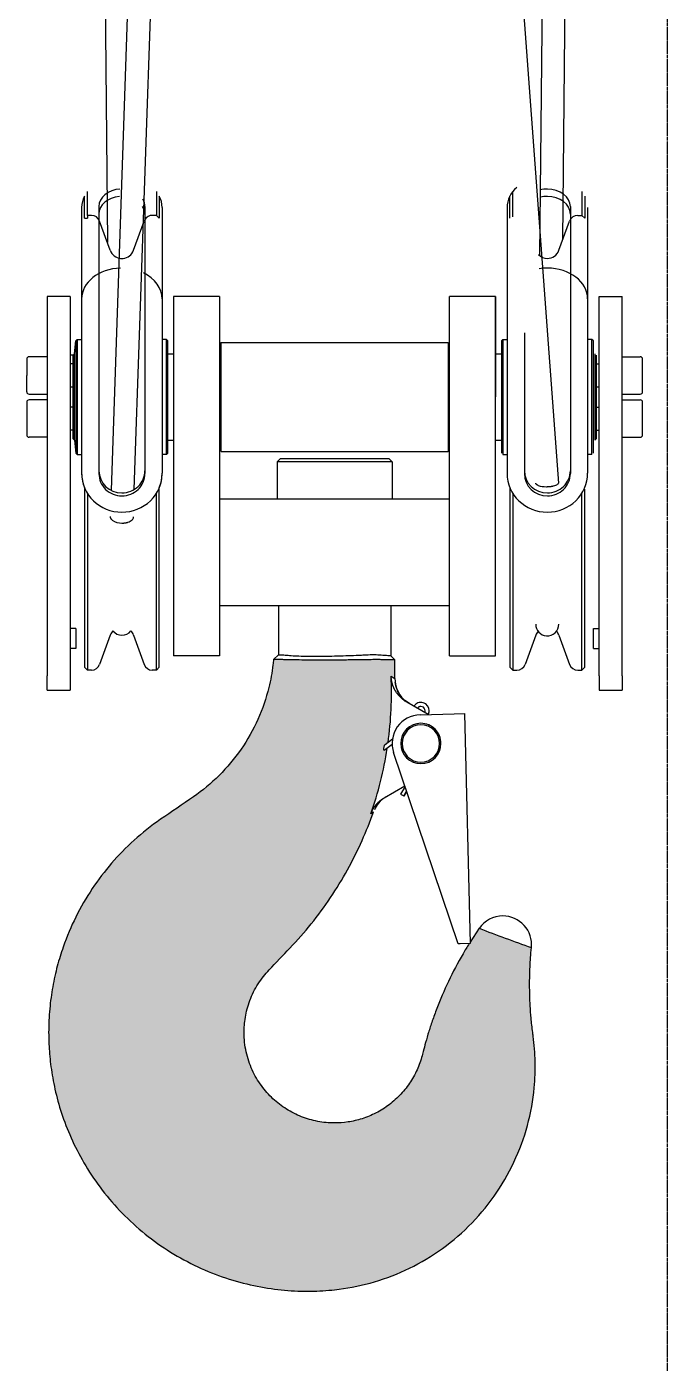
# Model space of a CAD drawing. Extents: x -599358 to 2865263, y -1062760 to 486533.
# Drawn here: x 346110 to 346461, y -696414 to -695684 of the extents above; entities that cross this region are included whole.
import ezdxf

# ---------------------------------------------------------------- set-up
doc = ezdxf.new("R2010")
doc.units = 0
doc.linetypes.add('DOTE', pattern=[2.42, 2, -0.2, 0.02, -0.2])
for name, color, linetype in [('A-AXIS-DOTE', 14, 'DOTE'), ('EWHS5T6M-2', 7, 'Continuous'), ('零件1^葫芦小车', 7, 'Continuous')]:
    doc.layers.add(name, color=color, linetype=linetype)

msp = doc.modelspace()

# ---------------------------------------------------------------- hatches: boundary and pattern name
h = msp.add_hatch(color=7)
h.dxf.hatch_style = 1
edge = h.paths.add_edge_path()
edge.add_ellipse((346698.03, -695294.26), major_axis=(-945.59, 0), ratio=1, start_angle=428.90986, end_angle=430.75307, ccw=False)
edge.add_line((346357.77, -696176.51), (346352.82, -696184))
edge.add_line((346352.82, -696184), (346352.27, -696184.83))
edge.add_line((346352.27, -696184.83), (346352.3, -696184.83))
edge.add_spline(control_points=[(346352.3, -696184.83), (346351.15, -696186.67), (346350.02, -696188.54), (346346.07, -696195.35), (346343.38, -696200.44), (346338.57, -696210.55), (346336.44, -696215.56), (346333.71, -696222.67), (346332.87, -696224.96), (346331.36, -696229.35), (346330.68, -696231.44), (346329.97, -696233.73), (346329.87, -696234.06), (346329.1, -696236.6), (346328.59, -696238.42), (346327.66, -696241.83), (346327.24, -696243.42), (346326.17, -696247.77), (346325.32, -696250.36), (346323.14, -696255.44), (346321.82, -696257.94), (346318.72, -696262.72), (346316.94, -696265), (346313.01, -696269.22), (346310.86, -696271.16), (346306.28, -696274.62), (346303.86, -696276.14), (346298.87, -696278.7), (346296.31, -696279.75), (346291.18, -696281.38), (346288.61, -696281.97), (346283.58, -696282.72), (346281.11, -696282.9), (346277.17, -696282.9), (346275.62, -696282.82), (346272.53, -696282.53), (346270.99, -696282.31), (346267.96, -696281.73), (346266.46, -696281.38), (346263.51, -696280.52), (346262.05, -696280.03), (346259.2, -696278.9), (346257.8, -696278.28), (346255.06, -696276.89), (346253.72, -696276.14), (346251.11, -696274.5), (346249.83, -696273.61), (346247.37, -696271.72), (346246.17, -696270.71), (346243.87, -696268.57), (346242.76, -696267.44), (346240.64, -696265.05), (346239.63, -696263.79), (346237.72, -696261.16), (346236.82, -696259.78), (346235.15, -696256.92), (346234.38, -696255.43), (346232.97, -696252.34), (346232.34, -696250.75), (346231.25, -696247.47), (346230.78, -696245.78), (346230.02, -696242.34), (346229.73, -696240.58), (346229.33, -696237.02), (346229.23, -696235.21), (346229.23, -696230.93), (346229.42, -696228.13), (346230.18, -696223.66), (346230.51, -696222.13), (346231.34, -696219.03), (346231.84, -696217.47), (346233.02, -696214.35), (346233.69, -696212.8), (346235.2, -696209.77), (346236.04, -696208.3), (346237.84, -696205.46), (346238.8, -696204.1), (346240.82, -696201.53), (346241.87, -696200.32), (346246.68, -696195.29), (346250.55, -696191.24), (346258.33, -696183.1), (346262.22, -696178.67), (346269.63, -696169.46), (346273.15, -696164.68), (346279.78, -696154.82), (346282.89, -696149.73), (346288.66, -696139.3), (346291.33, -696133.95), (346296.03, -696123.4), (346298.1, -696118.21), (346299.95, -696112.95)], knot_values=[0, 0, 0, 0, 0.012094, 0.012094, 0.043169, 0.043169, 0.074245, 0.074245, 0.089782, 0.089782, 0.10532, 0.10532, 0.108005, 0.108005, 0.126597, 0.126597, 0.14519, 0.14519, 0.171955, 0.171955, 0.198721, 0.198721, 0.225486, 0.225486, 0.252251, 0.252251, 0.279017, 0.279017, 0.305782, 0.305782, 0.332547, 0.332547, 0.359313, 0.359313, 0.3769, 0.3769, 0.394487, 0.394487, 0.412074, 0.412074, 0.429662, 0.429662, 0.447249, 0.447249, 0.464836, 0.464836, 0.482423, 0.482423, 0.500011, 0.500011, 0.517598, 0.517598, 0.535185, 0.535185, 0.552772, 0.552772, 0.570359, 0.570359, 0.587947, 0.587947, 0.605534, 0.605534, 0.623121, 0.623121, 0.640708, 0.640708, 0.664579, 0.664579, 0.676514, 0.676514, 0.688449, 0.688449, 0.700384, 0.700384, 0.712319, 0.712319, 0.724254, 0.724254, 0.736189, 0.736189, 0.777684, 0.777684, 0.822741, 0.822741, 0.867798, 0.867798, 0.912855, 0.912855, 0.957912, 0.957912, 1, 1, 1, 1], degree=3, periodic=0)
edge.add_line((346299.95, -696112.95), (346298.56, -696113.94))
edge.add_ellipse((346109.5, -696047.66), major_axis=(200.34, 0), ratio=1, start_angle=340.68132, end_angle=351.32491)
edge.add_line((346307.55, -696077.88), (346305.89, -696079.17))
edge.add_spline(control_points=[(346305.89, -696079.17), (346305.86, -696079.19), (346305.83, -696079.2), (346305.8, -696079.2), (346305.77, -696079.2), (346305.74, -696079.18), (346305.72, -696079.14), (346305.69, -696079.11), (346305.67, -696079.07), (346305.66, -696079.01), (346305.65, -696078.95), (346305.64, -696078.89), (346305.63, -696078.82), (346305.62, -696078.7), (346305.62, -696078.58), (346305.62, -696078.45), (346305.63, -696078.26), (346305.65, -696078.07), (346305.68, -696077.88), (346305.72, -696077.61), (346305.77, -696077.35), (346305.84, -696077.1), (346305.91, -696076.86), (346305.99, -696076.62), (346306.07, -696076.43), (346306.12, -696076.32), (346306.18, -696076.22), (346306.23, -696076.14), (346306.26, -696076.1), (346306.29, -696076.07), (346306.32, -696076.05)], knot_values=[0, 0, 0, 0, 0.06223, 0.06223, 0.06223, 0.125059, 0.125059, 0.125059, 0.182556, 0.182556, 0.182556, 0.239933, 0.239933, 0.239933, 0.329747, 0.329747, 0.329747, 0.462371, 0.462371, 0.462371, 0.647003, 0.647003, 0.647003, 0.834607, 0.834607, 0.834607, 0.943556, 0.943556, 0.943556, 1, 1, 1, 1], degree=3, periodic=0)
edge.add_line((346306.32, -696076.05), (346308, -696074.74))
edge.add_ellipse((346109.5, -696047.66), major_axis=(200.34, 0), ratio=1, start_angle=352.23152, end_angle=362.57393)
edge.add_ellipse((346396.55, -695912.67), major_axis=(153.06, 0), ratio=1, start_angle=235.4035, end_angle=236.3361)
edge.add_ellipse((346396.55, -695912.67), major_axis=(153.06, 0), ratio=1, start_angle=236.3361, end_angle=236.35125)
edge.add_line((346311.73, -696040.08), (346311.73, -696038.95))
edge.add_line((346311.73, -696038.95), (346311.73, -696029.85))
edge.add_spline(control_points=[(346311.73, -696029.85), (346311.72, -696029.85), (346311.69, -696029.84), (346311.43, -696029.84), (346310.99, -696029.82), (346310.33, -696029.81), (346309.53, -696029.79), (346308.56, -696029.76), (346307.13, -696029.72), (346305.13, -696029.69), (346302.21, -696029.64), (346297.97, -696029.69), (346292.69, -696029.77), (346285.98, -696029.86), (346277.52, -696029.91), (346266.1, -696029.93), (346257.03, -696029.84), (346251.86, -696029.72), (346249.56, -696029.64), (346248.41, -696029.6), (346247.49, -696029.57), (346245.84, -696029.57), (346245.55, -696029.57), (346245.33, -696029.57)], knot_values=[0, 0, 0, 0, 0.023008, 0.046985, 0.071916, 0.097784, 0.124572, 0.144341, 0.171112, 0.217444, 0.250912, 0.29895, 0.377038, 0.419517, 0.501427, 0.62005, 0.748963, 0.803749, 0.842652, 0.866405, 0.874501, 0.907064, 1, 1, 1, 1], degree=3, periodic=0)
edge.add_spline(control_points=[(346245.33, -696029.57), (346245.24, -696030.56), (346245.14, -696031.56), (346244.53, -696036.65), (346243.78, -696040.78), (346241.32, -696050.78), (346239.32, -696056.64), (346234.22, -696067.98), (346231.13, -696073.47), (346223.99, -696083.78), (346219.95, -696088.59), (346211.18, -696097.3), (346206.45, -696101.2), (346195.68, -696108.62), (346189.48, -696112.89), (346178.39, -696120.53), (346173.59, -696124.35), (346164.71, -696132.35), (346160.63, -696136.54), (346153.03, -696145.33), (346149.52, -696149.93), (346142.99, -696159.71), (346139.97, -696164.87), (346134.68, -696175.52), (346132.36, -696180.94), (346129.75, -696188.42), (346129.19, -696190.12), (346128.12, -696193.6), (346127.62, -696195.37), (346126.66, -696198.97), (346126.21, -696200.81), (346125.38, -696204.56), (346124.99, -696206.47), (346124.29, -696210.35), (346123.98, -696212.33), (346123.43, -696216.36), (346123.2, -696218.41), (346122.63, -696224.66), (346122.42, -696228.97), (346122.42, -696236.66), (346122.53, -696240.12), (346123.07, -696247.42), (346123.49, -696251.25), (346124.74, -696259.24), (346125.57, -696263.39), (346127.7, -696271.94), (346129.01, -696276.34), (346132.2, -696285.29), (346134.07, -696289.83), (346138.42, -696298.94), (346140.91, -696303.51), (346146.5, -696312.51), (346149.61, -696316.96), (346156.44, -696325.57), (346160.16, -696329.74), (346168.14, -696337.67), (346172.39, -696341.43), (346181.34, -696348.41), (346186.04, -696351.63), (346195.72, -696357.46), (346200.71, -696360.07), (346210.83, -696364.63), (346215.97, -696366.58), (346226.23, -696369.84), (346231.36, -696371.14), (346241.49, -696373.14), (346246.48, -696373.84), (346256.21, -696374.7), (346260.96, -696374.87), (346270.11, -696374.76), (346274.52, -696374.49), (346285.15, -696373.36), (346291.65, -696372.16), (346304.59, -696368.62), (346311.03, -696366.29), (346323.58, -696360.48), (346329.7, -696357.01), (346341.33, -696348.96), (346346.86, -696344.4), (346357.07, -696334.32), (346361.75, -696328.8), (346370.07, -696317.03), (346373.71, -696310.78), (346379.81, -696297.79), (346382.28, -696291.06), (346385.98, -696277.41), (346387.22, -696270.48), (346388.32, -696258.82), (346388.48, -696254.06), (346388.26, -696244.66), (346387.89, -696240.02), (346387.17, -696234.82), (346387.05, -696233.88), (346386.64, -696230.62), (346386.37, -696228.05), (346385.94, -696223.25), (346385.78, -696221.02), (346385.43, -696214.73), (346385.34, -696211.06), (346385.33, -696204.17), (346385.41, -696200.95), (346385.72, -696194.28), (346385.95, -696190.85), (346386.33, -696187)], knot_values=[0, 0, 0, 0, 0.005894, 0.005894, 0.030053, 0.030053, 0.064391, 0.064391, 0.098729, 0.098729, 0.133067, 0.133067, 0.167406, 0.167406, 0.20826, 0.20826, 0.244777, 0.244777, 0.281295, 0.281295, 0.317812, 0.317812, 0.354329, 0.354329, 0.387959, 0.387959, 0.397632, 0.397632, 0.407305, 0.407305, 0.416978, 0.416978, 0.426651, 0.426651, 0.436324, 0.436324, 0.445997, 0.445997, 0.465343, 0.465343, 0.479597, 0.479597, 0.493851, 0.493851, 0.508105, 0.508105, 0.522359, 0.522359, 0.536613, 0.536613, 0.550867, 0.550867, 0.565121, 0.565121, 0.579374, 0.579374, 0.593628, 0.593628, 0.607882, 0.607882, 0.622136, 0.622136, 0.63639, 0.63639, 0.650644, 0.650644, 0.664898, 0.664898, 0.679151, 0.679151, 0.693405, 0.693405, 0.715098, 0.715098, 0.73679, 0.73679, 0.758483, 0.758483, 0.780175, 0.780175, 0.801868, 0.801868, 0.82356, 0.82356, 0.845252, 0.845252, 0.866945, 0.866945, 0.882014, 0.882014, 0.897082, 0.897082, 0.899258, 0.899258, 0.911851, 0.911851, 0.924444, 0.924444, 0.949629, 0.949629, 0.974815, 0.974815, 1, 1, 1, 1], degree=3, periodic=0)
h.paths.add_polyline_path([(346352.27, -696184.83), (346352.82, -696184), (346352.84, -696184.82), (346352.3, -696184.83)], flags=16)

# ---------------------------------------------------------------- linework, layer by layer
for p, q in [((346142.02, -695788.4), (346143.59, -695788.4)), ((346161.77, -695810.36), (346163.13, -695810.36)), ((346136.52, -695862.54), (346137.31, -695855.47)), ((346137.31, -695855.47), (346138.09, -695854.68)), ((346187.59, -695855.47), (346186.81, -695854.68)), ((346135.73, -695863.33), (346134.16, -695863.33)), ((346135.73, -695908.9), (346136.52, -695909.68)), ((346136.52, -695909.68), (346137.31, -695916.75)), ((346137.31, -695916.75), (346138.09, -695917.54))]:
    msp.add_line(p, q)
at = {"layer": 'A-AXIS-DOTE'}
msp.add_line((346460.57, -694061.52), (346460.57, -701154.07), dxfattribs=at)
at = {"layer": 'EWHS5T6M-2', "color": 7, "linetype": 'Continuous'}
for p, q in [((346142.02, -695788.4), (346142.02, -695776.27)), ((346142.02, -695788.4), (346142.02, -695776.27)), ((346143.59, -695786.83), (346143.59, -695773.84)), ((346181.31, -695773.84), (346181.31, -695786.83)), ((346182.88, -695776.27), (346182.88, -695788.4)), ((346182.88, -695776.27), (346182.88, -695788.4)), ((346374.59, -695788.4), (346374.59, -695776.27)), ((346376.16, -695787.68), (346376.16, -695773.84)), ((346413.88, -695773.84), (346413.88, -695786.83)), ((346415.45, -695776.27), (346415.45, -695788.4)), ((346140.45, -695782.52), (346140.45, -695851.23)), ((346140.45, -695782.52), (346140.45, -695851.23)), ((346149.88, -695782.07), (346149.88, -695851.08)), ((346175.02, -695782.07), (346175.02, -695851.08)), ((346184.45, -695782.52), (346184.45, -695851.23)), ((346184.45, -695782.52), (346184.45, -695851.23)), ((346373.02, -695782.52), (346373.02, -695851.23)), ((346407.59, -695782.07), (346407.59, -695851.08)), ((346417.02, -695782.52), (346417.02, -695851.23)), ((346145.84, -695786.83), (346143.59, -695786.83)), ((346145.84, -695786.83), (346143.59, -695786.83)), ((346143.59, -695786.83), (346143.59, -695788.4)), ((346156.1, -695805.95), (346150.27, -695789.93)), ((346156.1, -695805.95), (346150.27, -695789.93)), ((346168.8, -695805.95), (346174.63, -695789.93)), ((346181.31, -695786.83), (346179.06, -695786.83)), ((346181.31, -695786.83), (346179.06, -695786.83)), ((346182.88, -695788.4), (346181.31, -695786.83)), ((346182.88, -695788.4), (346181.31, -695786.83)), ((346401.37, -695805.95), (346407.2, -695789.93)), ((346411.63, -695786.83), (346413.88, -695786.83)), ((346415.45, -695788.4), (346413.88, -695786.83)), ((346134.16, -695831.11), (346121.59, -695831.11)), ((346121.59, -695831.11), (346121.59, -695886.11)), ((346134.16, -695831.11), (346121.59, -695831.11)), ((346121.59, -695831.11), (346121.59, -695886.11)), ((346134.16, -695831.11), (346134.16, -695886.11)), ((346134.16, -695831.11), (346134.16, -695863.33)), ((346190.73, -695831.11), (346190.73, -695886.11)), ((346215.88, -695831.11), (346190.73, -695831.11)), ((346190.73, -695831.11), (346190.73, -695886.11)), ((346215.88, -695831.11), (346190.73, -695831.11)), ((346215.88, -695831.11), (346215.88, -695886.11)), ((346215.88, -695831.11), (346215.88, -695886.11)), ((346341.59, -695886.11), (346341.59, -695831.11)), ((346366.73, -695831.11), (346341.59, -695831.11)), ((346341.59, -695886.11), (346341.59, -695831.11)), ((346366.73, -695831.11), (346341.59, -695831.11)), ((346366.73, -695886.11), (346366.73, -695831.11)), ((346366.73, -695831.11), (346366.73, -695886.11)), ((346423.31, -695886.11), (346423.31, -695831.11)), ((346423.31, -695831.11), (346435.88, -695831.11)), ((346435.88, -695886.11), (346435.88, -695831.11)), ((346140.45, -695851.23), (346140.45, -695927.82)), ((346140.45, -695851.23), (346140.45, -695927.82)), ((346149.88, -695851.08), (346149.88, -695928)), ((346175.02, -695851.08), (346175.02, -695928)), ((346184.45, -695851.23), (346184.45, -695927.82)), ((346184.45, -695851.23), (346184.45, -695927.82)), ((346373.02, -695851.23), (346373.02, -695927.82)), ((346382.45, -695851.08), (346382.45, -695928)), ((346407.59, -695851.08), (346407.59, -695928)), ((346417.02, -695851.23), (346417.02, -695927.82)), ((346137.31, -695855.47), (346137.31, -695916.75)), ((346138.09, -695854.68), (346140.45, -695854.68)), ((346138.09, -695854.68), (346138.09, -695917.54)), ((346138.09, -695854.68), (346140.45, -695854.68)), ((346186.81, -695854.68), (346184.45, -695854.68)), ((346186.81, -695854.68), (346184.45, -695854.68)), ((346186.81, -695917.54), (346186.81, -695854.68)), ((346187.59, -695916.75), (346187.59, -695855.47)), ((346187.59, -695916.75), (346187.59, -695855.47)), ((346215.88, -695857.04), (346216.66, -695856.25)), ((346215.88, -695857.04), (346216.66, -695856.25)), ((346216.66, -695915.97), (346216.66, -695856.25)), ((346216.66, -695856.25), (346340.81, -695856.25)), ((346216.66, -695915.97), (346216.66, -695856.25)), ((346216.66, -695856.25), (346340.81, -695856.25)), ((346340.81, -695856.25), (346340.81, -695915.97)), ((346340.81, -695856.25), (346340.81, -695915.97)), ((346369.88, -695855.47), (346370.66, -695854.68)), ((346369.88, -695855.47), (346369.88, -695916.75)), ((346370.66, -695854.68), (346370.66, -695917.54)), ((346370.66, -695854.68), (346373.02, -695854.68)), ((346419.38, -695854.68), (346417.02, -695854.68)), ((346420.16, -695855.47), (346419.38, -695854.68)), ((346419.38, -695917.54), (346419.38, -695854.68)), ((346420.16, -695916.75), (346420.16, -695855.47)), ((346110.43, -695865.37), (346110.43, -695874.33)), ((346110.43, -695865.37), (346110.43, -695874.33)), ((346121.59, -695864.11), (346111.69, -695864.11)), ((346121.59, -695864.11), (346111.69, -695864.11)), ((346135.73, -695863.33), (346136.52, -695862.54)), ((346135.73, -695863.33), (346136.52, -695862.54)), ((346135.73, -695908.9), (346135.73, -695863.33)), ((346136.52, -695909.68), (346136.52, -695862.54)), ((346187.59, -695862.54), (346190.73, -695862.54)), ((346187.59, -695862.54), (346190.73, -695862.54)), ((346366.73, -695862.54), (346369.88, -695862.54)), ((346420.95, -695862.54), (346420.95, -695909.68)), ((346421.73, -695863.33), (346421.73, -695908.9)), ((346435.88, -695864.11), (346445.78, -695864.11)), ((346447.03, -695883.28), (346447.03, -695865.37)), ((346110.43, -695868.94), (346110.43, -695868.93)), ((346110.43, -695868.94), (346110.43, -695868.93)), ((346135.73, -695868.04), (346134.16, -695868.04)), ((346421.73, -695868.04), (346423.31, -695868.04)), ((346110.43, -695883.28), (346110.43, -695874.33)), ((346110.43, -695883.28), (346110.43, -695874.33)), ((346134.16, -695880.61), (346135.73, -695880.61)), ((346421.73, -695880.61), (346423.31, -695880.61)), ((346111.69, -695884.54), (346121.59, -695884.54)), ((346111.69, -695884.54), (346121.59, -695884.54)), ((346121.59, -695887.68), (346111.69, -695887.68)), ((346121.59, -695887.68), (346111.69, -695887.68)), ((346121.59, -695886.11), (346121.59, -696031.07)), ((346121.59, -695886.11), (346121.59, -696031.07)), ((346134.16, -695886.11), (346134.16, -696031.07)), ((346190.73, -695886.11), (346190.73, -695988.25)), ((346190.73, -695886.11), (346190.73, -695988.25)), ((346215.88, -695886.11), (346215.88, -695988.25)), ((346215.88, -695886.11), (346215.88, -695988.25)), ((346341.59, -695988.25), (346341.59, -695886.11)), ((346341.59, -695988.25), (346341.59, -695886.11)), ((346366.73, -695988.25), (346366.73, -695886.11)), ((346366.73, -695988.25), (346366.73, -695886.11)), ((346423.31, -696031.07), (346423.31, -695886.11)), ((346435.88, -695884.54), (346445.78, -695884.54)), ((346435.88, -696031.07), (346435.88, -695886.11)), ((346435.88, -695887.68), (346445.78, -695887.68)), ((346110.43, -695888.94), (346110.43, -695906.85)), ((346110.43, -695888.94), (346110.43, -695906.85)), ((346135.73, -695891.61), (346134.16, -695891.61)), ((346421.73, -695891.61), (346423.31, -695891.61)), ((346447.03, -695906.85), (346447.03, -695888.94)), ((346121.59, -695908.11), (346111.69, -695908.11)), ((346121.59, -695908.11), (346111.69, -695908.11)), ((346135.73, -695904.18), (346134.16, -695904.18)), ((346134.16, -695904.18), (346134.16, -696012.61)), ((346135.73, -695904.18), (346134.16, -695904.18)), ((346135.73, -695908.9), (346135.73, -695904.18)), ((346187.59, -695909.68), (346190.73, -695909.68)), ((346187.59, -695909.68), (346190.73, -695909.68)), ((346366.73, -695909.68), (346369.88, -695909.68)), ((346421.73, -695908.9), (346420.95, -695909.68)), ((346421.73, -695904.18), (346423.31, -695904.18)), ((346435.88, -695908.11), (346445.78, -695908.11)), ((346187.59, -695916.75), (346186.81, -695917.54)), ((346187.59, -695916.75), (346186.81, -695917.54)), ((346216.66, -695915.97), (346340.81, -695915.97)), ((346216.66, -695915.97), (346340.81, -695915.97)), ((346341.59, -695915.18), (346340.81, -695915.97)), ((346341.59, -695915.18), (346340.81, -695915.97)), ((346138.09, -695917.54), (346140.45, -695917.54)), ((346138.09, -695917.54), (346140.45, -695917.54)), ((346186.81, -695917.54), (346184.45, -695917.54)), ((346186.81, -695917.54), (346184.45, -695917.54)), ((346248.88, -695919.9), (346247.31, -695921.47)), ((346248.88, -695919.9), (346247.31, -695921.47)), ((346310.16, -695921.47), (346247.31, -695921.47)), ((346247.31, -695921.47), (346247.31, -695941.9)), ((346310.16, -695921.47), (346247.31, -695921.47)), ((346247.31, -695921.47), (346247.31, -695941.9)), ((346308.59, -695919.9), (346248.88, -695919.9)), ((346308.59, -695919.9), (346248.88, -695919.9)), ((346308.59, -695919.9), (346310.16, -695921.47)), ((346308.59, -695919.9), (346310.16, -695921.47)), ((346310.16, -695921.47), (346310.16, -695941.9)), ((346310.16, -695921.47), (346310.16, -695941.9)), ((346370.66, -695917.54), (346373.02, -695917.54)), ((346419.38, -695917.54), (346417.02, -695917.54)), ((346142.02, -695935.71), (346142.02, -696033.83)), ((346142.02, -695935.71), (346142.02, -696033.83)), ((346143.59, -695938.77), (346143.59, -696035.4)), ((346181.31, -696035.4), (346181.31, -695938.77)), ((346182.88, -696033.83), (346182.88, -695935.71)), ((346182.88, -696033.83), (346182.88, -695935.71)), ((346374.59, -695935.71), (346374.59, -696033.83)), ((346376.16, -695938.77), (346376.16, -696035.4)), ((346413.88, -696035.4), (346413.88, -695938.77)), ((346415.45, -696033.83), (346415.45, -695936.4)), ((346341.59, -695941.9), (346215.88, -695941.9)), ((346341.59, -695941.9), (346215.88, -695941.9)), ((346190.73, -695988.25), (346190.73, -696027.54)), ((346190.73, -695988.25), (346190.73, -696027.54)), ((346215.88, -695988.25), (346215.88, -696027.54)), ((346215.88, -695988.25), (346215.88, -696027.54)), ((346341.59, -696027.54), (346341.59, -695988.25)), ((346341.59, -696027.54), (346341.59, -695988.25)), ((346366.73, -696027.54), (346366.73, -695988.25)), ((346366.73, -696027.54), (346366.73, -695988.25)), ((346215.88, -696000.04), (346341.59, -696000.04)), ((346215.88, -696000.04), (346341.59, -696000.04)), ((346248.09, -696000.04), (346248.09, -696027.04)), ((346248.09, -696000.04), (346248.09, -696027.04)), ((346309.38, -696000.04), (346309.38, -696027.49)), ((346309.38, -696000.04), (346309.38, -696027.49)), ((346137.31, -696012.61), (346134.16, -696012.61)), ((346137.31, -696012.61), (346134.16, -696012.61)), ((346137.31, -696012.61), (346137.31, -696023.61)), ((346137.31, -696012.61), (346137.31, -696023.61)), ((346156.1, -696016.27), (346150.27, -696032.29)), ((346156.1, -696016.27), (346150.27, -696032.29)), ((346168.8, -696016.27), (346174.63, -696032.29)), ((346168.8, -696016.27), (346174.63, -696032.29)), ((346388.67, -696016.27), (346382.84, -696032.29)), ((346401.37, -696016.27), (346407.2, -696032.29)), ((346420.16, -696023.61), (346420.16, -696012.61)), ((346420.16, -696012.61), (346423.31, -696012.61)), ((346137.31, -696023.61), (346134.16, -696023.61)), ((346134.16, -696023.61), (346134.16, -696031.07)), ((346137.31, -696023.61), (346134.16, -696023.61)), ((346420.16, -696023.61), (346423.31, -696023.61)), ((346121.59, -696031.07), (346121.59, -696038.54)), ((346121.59, -696031.07), (346121.59, -696038.54)), ((346134.16, -696031.07), (346134.16, -696038.54)), ((346134.16, -696031.07), (346134.16, -696038.54)), ((346142.02, -696033.83), (346143.59, -696035.4)), ((346142.02, -696033.83), (346143.59, -696035.4)), ((346182.88, -696033.83), (346181.31, -696035.4)), ((346182.88, -696033.83), (346181.31, -696035.4)), ((346215.88, -696027.54), (346190.73, -696027.54)), ((346215.88, -696027.54), (346190.73, -696027.54)), ((346248.09, -696027.04), (346245.33, -696029.57)), ((346248.09, -696027.04), (346245.33, -696029.57)), ((346311.73, -696029.85), (346309.38, -696027.49)), ((346311.73, -696029.85), (346309.38, -696027.49)), ((346311.73, -696040.08), (346311.73, -696029.85)), ((346311.73, -696040.08), (346311.73, -696029.85)), ((346341.59, -696027.54), (346366.73, -696027.54)), ((346341.59, -696027.54), (346366.73, -696027.54)), ((346374.59, -696033.83), (346376.16, -696035.4)), ((346415.45, -696033.83), (346413.88, -696035.4)), ((346423.31, -696038.54), (346423.31, -696031.07)), ((346435.88, -696038.54), (346435.88, -696031.07)), ((346121.59, -696046.4), (346121.59, -696038.54)), ((346121.59, -696046.4), (346121.59, -696038.54)), ((346134.16, -696038.54), (346134.16, -696046.4)), ((346134.16, -696038.54), (346134.16, -696046.4)), ((346145.84, -696035.4), (346143.59, -696035.4)), ((346145.84, -696035.4), (346143.59, -696035.4)), ((346181.31, -696035.4), (346179.06, -696035.4)), ((346181.31, -696035.4), (346179.06, -696035.4)), ((346376.16, -696035.4), (346378.41, -696035.4)), ((346411.63, -696035.4), (346413.88, -696035.4)), ((346423.31, -696038.54), (346423.31, -696046.4)), ((346435.88, -696038.54), (346435.88, -696046.4)), ((346121.59, -696046.4), (346134.16, -696046.4)), ((346121.59, -696046.4), (346134.16, -696046.4)), ((346423.31, -696046.4), (346435.88, -696046.4)), ((346329.9, -696059.65), (346318.13, -696052.85)), ((346329.9, -696059.65), (346318.13, -696052.85)), ((346325.48, -696059.76), (346344.14, -696059.28)), ((346325.48, -696059.76), (346344.14, -696059.28)), ((346344.14, -696059.28), (346349.64, -696059.14)), ((346344.14, -696059.28), (346349.64, -696059.14)), ((346349.64, -696059.14), (346352.84, -696184.82)), ((346349.64, -696059.14), (346352.84, -696184.82)), ((346305.89, -696079.17), (346310.17, -696075.84)), ((346305.89, -696079.17), (346310.17, -696075.84)), ((346306.32, -696076.05), (346310.37, -696072.9)), ((346306.32, -696076.05), (346310.37, -696072.9)), ((346346.2, -696184.99), (346310.99, -696080.49)), ((346346.2, -696184.99), (346310.99, -696080.49)), ((346305.83, -696105.19), (346317.11, -696098.67)), ((346305.83, -696105.19), (346317.11, -696098.67)), ((346317.22, -696098.99), (346314.8, -696103.19)), ((346317.22, -696098.99), (346314.8, -696103.19)), ((346314.8, -696103.19), (346316.51, -696104.18)), ((346314.8, -696103.19), (346316.51, -696104.18)), ((346316.51, -696104.18), (346318.06, -696101.49)), ((346316.51, -696104.18), (346318.06, -696101.49)), ((346316.72, -696104.3), (346316.51, -696104.18)), ((346316.72, -696104.3), (346316.51, -696104.18)), ((346316.72, -696104.3), (346318.17, -696101.8)), ((346316.72, -696104.3), (346318.17, -696101.8)), ((346299.95, -696112.95), (346298.56, -696113.94)), ((346299.95, -696112.95), (346298.56, -696113.94)), ((346357.77, -696176.51), (346352.82, -696184)), ((346357.77, -696176.51), (346352.82, -696184)), ((346347.34, -696184.96), (346346.2, -696184.99)), ((346347.34, -696184.96), (346346.2, -696184.99)), ((346352.84, -696184.82), (346347.34, -696184.96)), ((346352.84, -696184.82), (346347.34, -696184.96))]:
    msp.add_line(p, q, dxfattribs=at)
for centre, radius, start, end in [((346145.84, -695791.54), 4.71, 20, 90), ((346145.84, -695791.54), 4.71, 20, 90), ((346179.06, -695791.54), 4.71, 90, 160), ((346179.06, -695791.54), 4.71, 90, 148.6539), ((346411.63, -695791.54), 4.71, 90, 160), ((346162.45, -695803.64), 6.76, 200, 264.23866), ((346162.45, -695803.64), 6.76, 200, 264.23866), ((346162.45, -695803.64), 6.76, 275.76134, 340), ((346395.02, -695803.64), 6.76, 270, 340), ((346395.02, -695803.64), 6.76, 223.80299, 270), ((346111.69, -695865.37), 1.26, 90, 180), ((346111.69, -695865.37), 1.26, 90, 180), ((346445.78, -695865.37), 1.26, 0, 90), ((346111.69, -695883.28), 1.26, 180, 270), ((346111.69, -695883.28), 1.26, 180, 270), ((346111.69, -695888.94), 1.26, 90, 180), ((346111.69, -695888.94), 1.26, 90, 180), ((346445.78, -695883.28), 1.26, 270, 0), ((346445.78, -695888.94), 1.26, 0, 90), ((346111.69, -695906.85), 1.26, 180, 270), ((346111.69, -695906.85), 1.26, 180, 270), ((346445.78, -695906.85), 1.26, 270, 0), ((346162.45, -696018.58), 6.76, 136.32096, 160), ((346162.45, -696018.58), 6.76, 136.32096, 160), ((346162.45, -696018.58), 6.76, 20, 43.24755), ((346162.45, -696018.58), 6.76, 20, 43.24755), ((346395.02, -696018.58), 6.76, 138.83268, 160), ((346395.02, -696018.58), 6.76, 20, 41.61934), ((346145.84, -696030.68), 4.71, 270, 340), ((346145.84, -696030.68), 4.71, 270, 340), ((346179.06, -696030.68), 4.71, 200, 270), ((346179.06, -696030.68), 4.71, 200, 270), ((346378.41, -696030.68), 4.71, 270, 340), ((346411.63, -696030.68), 4.71, 200, 270), ((346109.5, -696047.66), 200.34, 352.14321, 2.57393), ((346109.5, -696047.66), 200.34, 352.14321, 2.57393), ((346396.55, -695912.67), 153.06, 235.4035, 236.35125), ((346396.55, -695912.67), 153.06, 235.4035, 236.35125), ((346327.57, -696039.99), 15.87, 179.92838, 225.38449), ((346327.57, -696039.99), 15.87, 179.92838, 225.38449), ((346325.88, -696057.6), 4.56, 0, 146.92709), ((346325.88, -696057.6), 4.56, 0, 146.92709), ((346325.88, -696057.6), 2.33, 90.00088, 143.9909), ((346325.88, -696057.6), 2.33, 0, 143.9909), ((346325.88, -696057.6), 2.33, 90.00088, 143.9909), ((346325.88, -696057.6), 2.33, 0, 143.9909), ((346325.88, -696075.47), 15.71, 91.46004, 198.62067), ((346325.88, -696075.47), 15.71, 91.46004, 198.62067), ((346325.88, -696057.6), 2.33, 336.0091, 0), ((346325.88, -696057.6), 2.33, 336.0091, 0), ((346325.88, -696057.6), 4.56, 333.4077, 0), ((346325.88, -696057.6), 4.56, 333.4077, 0), ((346325.88, -696075.47), 11, 0, 180), ((346325.88, -696075.47), 11, 0, 180), ((346325.88, -696075.47), 10.21, 0, 180), ((346325.88, -696075.47), 10.21, 0, 180), ((346325.88, -696075.47), 11, 0, 90.00088), ((346325.88, -696075.47), 11, 0, 90.00088), ((346325.88, -696075.47), 11, 180, 0), ((346325.88, -696075.47), 11, 180, 0), ((346325.88, -696075.47), 10.21, 180, 0), ((346325.88, -696075.47), 10.21, 180, 0), ((346325.88, -696075.47), 11, 270.00088, 0), ((346325.88, -696075.47), 11, 270.00088, 0), ((346109.5, -696047.66), 200.34, 340.68132, 351.23355), ((346109.5, -696047.66), 200.34, 340.68132, 351.23355), ((346370.69, -696185.47), 15.71, 90, 145.26727), ((346370.69, -696185.47), 15.71, 90, 145.26727), ((346370.69, -696185.47), 15.71, 354.39566, 90), ((346370.69, -696185.47), 15.71, 354.39566, 90), ((346698.03, -695294.26), 945.59, 248.90986, 250.75307), ((346698.03, -695294.26), 945.59, 248.90986, 250.75307)]:
    msp.add_arc(centre, radius, start, end, dxfattribs=at)
for centre, major_axis, ratio, start_param, end_param in [((346162.45, -695782.52), (-22, 0), 0.766044, 5.902934, 6.283185), ((346162.45, -695782.07), (-12.57, 0), 0.766044, 4.794698, 6.283185), ((346162.45, -695786.11), (-12.57, 0), 0.766044, 4.819633, 6.283185), ((346162.45, -695782.07), (-12.57, 0), 0.766044, 3.141593, 3.568788), ((346162.45, -695782.52), (-22, 0), 0.766044, 3.141593, 3.521844), ((346395.02, -695782.52), (-22, 0), 0.766044, 5.573665, 6.283185), ((346395.02, -695782.07), (-12.57, 0), 0.766044, 4.712389, 5.031351), ((346395.02, -695786.11), (-12.57, 0), 0.766044, 4.712389, 5.010105), ((346395.02, -695782.07), (-12.57, 0), 0.766044, 3.141593, 4.712389), ((346395.02, -695786.11), (-12.57, 0), 0.766044, 3.141593, 4.712389), ((346162.45, -695786.11), (-12.57, 0), 0.766044, 3.141593, 3.590007), ((346162.45, -695832.52), (-22, 0), 0.766044, 4.750321, 6.283185), ((346162.45, -695832.52), (-22, 0), 0.766044, 3.141593, 4.150051), ((346395.02, -695832.52), (-22, 0), 0.766044, 4.712389, 4.913203), ((346395.02, -695832.52), (-22, 0), 0.766044, 3.141593, 4.712389), ((346162.45, -695927.82), (-22, 0), 0.965926, 0, 1.570796), ((346162.45, -695927.82), (-22, 0), 0.965926, 0, 0.380251), ((346162.45, -695926.38), (-12.57, 0), 0.965926, 0, 1.570796), ((346162.45, -695928), (-12.57, 0), 0.965926, 6.283185, 7.853982), ((346162.45, -695926.38), (-12.57, 0), 0.965926, 1.570796, 3.141593), ((346162.45, -695927.82), (-22, 0), 0.965926, 1.570796, 3.141593), ((346162.45, -695928), (-12.57, 0), 0.965926, 1.570796, 3.141593), ((346162.45, -695927.82), (-22, 0), 0.965926, 2.761341, 3.141593), ((346395.02, -695927.82), (-22, 0), 0.965926, 0, 1.570796), ((346395.02, -695926.38), (-12.57, 0), 0.965926, 0, 1.570796), ((346395.02, -695928), (-12.57, 0), 0.965926, 0, 1.570796), ((346395.02, -695926.38), (-12.57, 0), 0.965926, 1.570796, 3.141593), ((346395.02, -695927.82), (-22, 0), 0.965926, 1.570796, 3.141593), ((346395.02, -695928), (-12.57, 0), 0.965926, 1.570796, 3.141593)]:
    msp.add_ellipse(centre, major_axis=major_axis, ratio=ratio, start_param=start_param, end_param=end_param, dxfattribs=at)
for points, degree, knots in [([(346248.09, -696027.04), (346248.1, -696027.04), (346248.14, -696027.03), (346248.56, -696027), (346249.39, -696026.99), (346250.76, -696027.05), (346253.09, -696027.29), (346258.14, -696027.66), (346266.64, -696027.83), (346276.75, -696027.72), (346284.8, -696027.49), (346289.4, -696027.32), (346293, -696027.15), (346296.47, -696026.96), (346300.55, -696026.85), (346303.87, -696027.03), (346305.89, -696027.19), (346307.34, -696027.31), (346308.48, -696027.4), (346309.25, -696027.47), (346309.33, -696027.48), (346309.38, -696027.49)], 3, [0, 0, 0, 0, 0.020045, 0.062586, 0.096899, 0.125201, 0.187741, 0.250283, 0.373093, 0.499342, 0.563292, 0.624573, 0.648563, 0.687175, 0.749712, 0.81225, 0.849462, 0.874848, 0.92013, 0.961847, 1, 1, 1, 1]), ([(346248.09, -696027.04), (346248.1, -696027.04), (346248.14, -696027.03), (346248.56, -696027), (346249.39, -696026.99), (346250.76, -696027.05), (346253.09, -696027.29), (346258.14, -696027.66), (346266.64, -696027.83), (346276.75, -696027.72), (346284.8, -696027.49), (346289.4, -696027.32), (346293, -696027.15), (346296.47, -696026.96), (346300.55, -696026.85), (346303.87, -696027.03), (346305.89, -696027.19), (346307.34, -696027.31), (346308.48, -696027.4), (346309.25, -696027.47), (346309.33, -696027.48), (346309.38, -696027.49)], 3, [0, 0, 0, 0, 0.020045, 0.062586, 0.096899, 0.125201, 0.187741, 0.250283, 0.373093, 0.499342, 0.563292, 0.624573, 0.648563, 0.687175, 0.749712, 0.81225, 0.849462, 0.874848, 0.92013, 0.961847, 1, 1, 1, 1]), ([(346245.33, -696029.57), (346245.24, -696030.56), (346245.14, -696031.56), (346244.53, -696036.65), (346243.78, -696040.78), (346241.32, -696050.78), (346239.32, -696056.64), (346234.22, -696067.98), (346231.13, -696073.47), (346223.99, -696083.78), (346219.95, -696088.59), (346211.18, -696097.3), (346206.45, -696101.2), (346195.68, -696108.62), (346189.48, -696112.89), (346178.39, -696120.53), (346173.59, -696124.35), (346164.71, -696132.35), (346160.63, -696136.54), (346153.03, -696145.33), (346149.52, -696149.93), (346142.99, -696159.71), (346139.97, -696164.87), (346134.68, -696175.52), (346132.36, -696180.94), (346129.75, -696188.42), (346129.19, -696190.12), (346128.12, -696193.6), (346127.62, -696195.37), (346126.66, -696198.97), (346126.21, -696200.81), (346125.38, -696204.56), (346124.99, -696206.47), (346124.29, -696210.35), (346123.98, -696212.33), (346123.43, -696216.36), (346123.2, -696218.41), (346122.63, -696224.66), (346122.42, -696228.97), (346122.42, -696236.66), (346122.53, -696240.12), (346123.07, -696247.42), (346123.49, -696251.25), (346124.74, -696259.24), (346125.57, -696263.39), (346127.7, -696271.94), (346129.01, -696276.34), (346132.2, -696285.29), (346134.07, -696289.83), (346138.42, -696298.94), (346140.91, -696303.51), (346146.5, -696312.51), (346149.61, -696316.96), (346156.44, -696325.57), (346160.16, -696329.74), (346168.14, -696337.67), (346172.39, -696341.43), (346181.34, -696348.41), (346186.04, -696351.63), (346195.72, -696357.46), (346200.71, -696360.07), (346210.83, -696364.63), (346215.97, -696366.58), (346226.23, -696369.84), (346231.36, -696371.14), (346241.49, -696373.14), (346246.48, -696373.84), (346256.21, -696374.7), (346260.96, -696374.87), (346270.11, -696374.76), (346274.52, -696374.49), (346285.15, -696373.36), (346291.65, -696372.16), (346304.59, -696368.62), (346311.03, -696366.29), (346323.58, -696360.48), (346329.7, -696357.01), (346341.33, -696348.96), (346346.86, -696344.4), (346357.07, -696334.32), (346361.75, -696328.8), (346370.07, -696317.03), (346373.71, -696310.78), (346379.81, -696297.79), (346382.28, -696291.06), (346385.98, -696277.41), (346387.22, -696270.48), (346388.32, -696258.82), (346388.48, -696254.06), (346388.26, -696244.66), (346387.89, -696240.02), (346387.17, -696234.82), (346387.05, -696233.88), (346386.64, -696230.62), (346386.37, -696228.05), (346385.94, -696223.25), (346385.78, -696221.02), (346385.43, -696214.73), (346385.34, -696211.06), (346385.33, -696204.17), (346385.41, -696200.95), (346385.72, -696194.28), (346385.95, -696190.85), (346386.33, -696187)], 3, [0, 0, 0, 0, 0.005894, 0.005894, 0.030053, 0.030053, 0.064391, 0.064391, 0.098729, 0.098729, 0.133067, 0.133067, 0.167406, 0.167406, 0.20826, 0.20826, 0.244777, 0.244777, 0.281295, 0.281295, 0.317812, 0.317812, 0.354329, 0.354329, 0.387959, 0.387959, 0.397632, 0.397632, 0.407305, 0.407305, 0.416978, 0.416978, 0.426651, 0.426651, 0.436324, 0.436324, 0.445997, 0.445997, 0.465343, 0.465343, 0.479597, 0.479597, 0.493851, 0.493851, 0.508105, 0.508105, 0.522359, 0.522359, 0.536613, 0.536613, 0.550867, 0.550867, 0.565121, 0.565121, 0.579374, 0.579374, 0.593628, 0.593628, 0.607882, 0.607882, 0.622136, 0.622136, 0.63639, 0.63639, 0.650644, 0.650644, 0.664898, 0.664898, 0.679151, 0.679151, 0.693405, 0.693405, 0.715098, 0.715098, 0.73679, 0.73679, 0.758483, 0.758483, 0.780175, 0.780175, 0.801868, 0.801868, 0.82356, 0.82356, 0.845252, 0.845252, 0.866945, 0.866945, 0.882014, 0.882014, 0.897082, 0.897082, 0.899258, 0.899258, 0.911851, 0.911851, 0.924444, 0.924444, 0.949629, 0.949629, 0.974815, 0.974815, 1, 1, 1, 1]), ([(346245.33, -696029.57), (346245.24, -696030.56), (346245.14, -696031.56), (346244.53, -696036.65), (346243.78, -696040.78), (346241.32, -696050.78), (346239.32, -696056.64), (346234.22, -696067.98), (346231.13, -696073.47), (346223.99, -696083.78), (346219.95, -696088.59), (346211.18, -696097.3), (346206.45, -696101.2), (346195.68, -696108.62), (346189.48, -696112.89), (346178.39, -696120.53), (346173.59, -696124.35), (346164.71, -696132.35), (346160.63, -696136.54), (346153.03, -696145.33), (346149.52, -696149.93), (346142.99, -696159.71), (346139.97, -696164.87), (346134.68, -696175.52), (346132.36, -696180.94), (346129.75, -696188.42), (346129.19, -696190.12), (346128.12, -696193.6), (346127.62, -696195.37), (346126.66, -696198.97), (346126.21, -696200.81), (346125.38, -696204.56), (346124.99, -696206.47), (346124.29, -696210.35), (346123.98, -696212.33), (346123.43, -696216.36), (346123.2, -696218.41), (346122.63, -696224.66), (346122.42, -696228.97), (346122.42, -696236.66), (346122.53, -696240.12), (346123.07, -696247.42), (346123.49, -696251.25), (346124.74, -696259.24), (346125.57, -696263.39), (346127.7, -696271.94), (346129.01, -696276.34), (346132.2, -696285.29), (346134.07, -696289.83), (346138.42, -696298.94), (346140.91, -696303.51), (346146.5, -696312.51), (346149.61, -696316.96), (346156.44, -696325.57), (346160.16, -696329.74), (346168.14, -696337.67), (346172.39, -696341.43), (346181.34, -696348.41), (346186.04, -696351.63), (346195.72, -696357.46), (346200.71, -696360.07), (346210.83, -696364.63), (346215.97, -696366.58), (346226.23, -696369.84), (346231.36, -696371.14), (346241.49, -696373.14), (346246.48, -696373.84), (346256.21, -696374.7), (346260.96, -696374.87), (346270.11, -696374.76), (346274.52, -696374.49), (346285.15, -696373.36), (346291.65, -696372.16), (346304.59, -696368.62), (346311.03, -696366.29), (346323.58, -696360.48), (346329.7, -696357.01), (346341.33, -696348.96), (346346.86, -696344.4), (346357.07, -696334.32), (346361.75, -696328.8), (346370.07, -696317.03), (346373.71, -696310.78), (346379.81, -696297.79), (346382.28, -696291.06), (346385.98, -696277.41), (346387.22, -696270.48), (346388.32, -696258.82), (346388.48, -696254.06), (346388.26, -696244.66), (346387.89, -696240.02), (346387.17, -696234.82), (346387.05, -696233.88), (346386.64, -696230.62), (346386.37, -696228.05), (346385.94, -696223.25), (346385.78, -696221.02), (346385.43, -696214.73), (346385.34, -696211.06), (346385.33, -696204.17), (346385.41, -696200.95), (346385.72, -696194.28), (346385.95, -696190.85), (346386.33, -696187)], 3, [0, 0, 0, 0, 0.005894, 0.005894, 0.030053, 0.030053, 0.064391, 0.064391, 0.098729, 0.098729, 0.133067, 0.133067, 0.167406, 0.167406, 0.20826, 0.20826, 0.244777, 0.244777, 0.281295, 0.281295, 0.317812, 0.317812, 0.354329, 0.354329, 0.387959, 0.387959, 0.397632, 0.397632, 0.407305, 0.407305, 0.416978, 0.416978, 0.426651, 0.426651, 0.436324, 0.436324, 0.445997, 0.445997, 0.465343, 0.465343, 0.479597, 0.479597, 0.493851, 0.493851, 0.508105, 0.508105, 0.522359, 0.522359, 0.536613, 0.536613, 0.550867, 0.550867, 0.565121, 0.565121, 0.579374, 0.579374, 0.593628, 0.593628, 0.607882, 0.607882, 0.622136, 0.622136, 0.63639, 0.63639, 0.650644, 0.650644, 0.664898, 0.664898, 0.679151, 0.679151, 0.693405, 0.693405, 0.715098, 0.715098, 0.73679, 0.73679, 0.758483, 0.758483, 0.780175, 0.780175, 0.801868, 0.801868, 0.82356, 0.82356, 0.845252, 0.845252, 0.866945, 0.866945, 0.882014, 0.882014, 0.897082, 0.897082, 0.899258, 0.899258, 0.911851, 0.911851, 0.924444, 0.924444, 0.949629, 0.949629, 0.974815, 0.974815, 1, 1, 1, 1]), ([(346311.73, -696029.85), (346311.72, -696029.85), (346311.69, -696029.84), (346311.43, -696029.84), (346310.99, -696029.82), (346310.33, -696029.81), (346309.53, -696029.79), (346308.56, -696029.76), (346307.13, -696029.72), (346305.13, -696029.69), (346302.21, -696029.64), (346297.97, -696029.69), (346292.69, -696029.77), (346285.98, -696029.86), (346277.52, -696029.91), (346266.1, -696029.93), (346257.03, -696029.84), (346251.86, -696029.72), (346249.56, -696029.64), (346248.41, -696029.6), (346247.49, -696029.57), (346245.84, -696029.57), (346245.55, -696029.57), (346245.33, -696029.57)], 3, [0, 0, 0, 0, 0.023008, 0.046985, 0.071916, 0.097784, 0.124572, 0.144341, 0.171112, 0.217444, 0.250912, 0.29895, 0.377038, 0.419517, 0.501427, 0.62005, 0.748963, 0.803749, 0.842652, 0.866405, 0.874501, 0.907064, 1, 1, 1, 1]), ([(346311.73, -696029.85), (346311.72, -696029.85), (346311.69, -696029.84), (346311.43, -696029.84), (346310.99, -696029.82), (346310.33, -696029.81), (346309.53, -696029.79), (346308.56, -696029.76), (346307.13, -696029.72), (346305.13, -696029.69), (346302.21, -696029.64), (346297.97, -696029.69), (346292.69, -696029.77), (346285.98, -696029.86), (346277.52, -696029.91), (346266.1, -696029.93), (346257.03, -696029.84), (346251.86, -696029.72), (346249.56, -696029.64), (346248.41, -696029.6), (346247.49, -696029.57), (346245.84, -696029.57), (346245.55, -696029.57), (346245.33, -696029.57)], 3, [0, 0, 0, 0, 0.023008, 0.046985, 0.071916, 0.097784, 0.124572, 0.144341, 0.171112, 0.217444, 0.250912, 0.29895, 0.377038, 0.419517, 0.501427, 0.62005, 0.748963, 0.803749, 0.842652, 0.866405, 0.874501, 0.907064, 1, 1, 1, 1]), ([(346318.13, -696052.85), (346314.32, -696050.65), (346312.04, -696046.86), (346310.91, -696044.99), (346310.3, -696042.91), (346309.68, -696040.81), (346309.64, -696038.66)], 2, [0, 0, 0, 0.5, 0.5, 0.75, 0.75, 1, 1, 1]), ([(346318.13, -696052.85), (346314.32, -696050.65), (346312.04, -696046.86), (346310.91, -696044.99), (346310.3, -696042.91), (346309.68, -696040.81), (346309.64, -696038.66)], 2, [0, 0, 0, 0.5, 0.5, 0.75, 0.75, 1, 1, 1]), ([(346319.59, -696053.69), (346318.47, -696053.04), (346317.39, -696052.24), (346315.43, -696050.3), (346314.55, -696049.17), (346313.13, -696046.71), (346312.59, -696045.38), (346312.07, -696043.36), (346311.94, -696042.69), (346311.86, -696042.02)], 3, [0, 0, 0, 0, 0.2470021, 0.2470021, 0.4999999, 0.4999999, 0.7529976, 0.7529976, 0.8785574, 0.8785574, 0.8785574, 0.8785574]), ([(346319.59, -696053.69), (346318.47, -696053.04), (346317.39, -696052.24), (346315.43, -696050.3), (346314.55, -696049.17), (346313.13, -696046.71), (346312.59, -696045.38), (346312.07, -696043.36), (346311.94, -696042.69), (346311.86, -696042.02)], 3, [0, 0, 0, 0, 0.2470021, 0.2470021, 0.4999999, 0.4999999, 0.7529976, 0.7529976, 0.8785574, 0.8785574, 0.8785574, 0.8785574]), ([(346305.89, -696079.17), (346305.86, -696079.19), (346305.83, -696079.2), (346305.8, -696079.2), (346305.77, -696079.2), (346305.74, -696079.18), (346305.72, -696079.14), (346305.69, -696079.11), (346305.67, -696079.07), (346305.66, -696079.01), (346305.65, -696078.95), (346305.64, -696078.89), (346305.63, -696078.82), (346305.62, -696078.7), (346305.62, -696078.58), (346305.62, -696078.45), (346305.63, -696078.26), (346305.65, -696078.07), (346305.68, -696077.88), (346305.72, -696077.61), (346305.77, -696077.35), (346305.84, -696077.1), (346305.91, -696076.86), (346305.99, -696076.62), (346306.07, -696076.43), (346306.12, -696076.32), (346306.18, -696076.22), (346306.23, -696076.14), (346306.26, -696076.1), (346306.29, -696076.07), (346306.32, -696076.05)], 3, [0, 0, 0, 0, 0.06223, 0.06223, 0.06223, 0.125059, 0.125059, 0.125059, 0.182556, 0.182556, 0.182556, 0.239933, 0.239933, 0.239933, 0.329747, 0.329747, 0.329747, 0.462371, 0.462371, 0.462371, 0.647003, 0.647003, 0.647003, 0.834607, 0.834607, 0.834607, 0.943556, 0.943556, 0.943556, 1, 1, 1, 1]), ([(346305.89, -696079.17), (346305.86, -696079.19), (346305.83, -696079.2), (346305.8, -696079.2), (346305.77, -696079.2), (346305.74, -696079.18), (346305.72, -696079.14), (346305.69, -696079.11), (346305.67, -696079.07), (346305.66, -696079.01), (346305.65, -696078.95), (346305.64, -696078.89), (346305.63, -696078.82), (346305.62, -696078.7), (346305.62, -696078.58), (346305.62, -696078.45), (346305.63, -696078.26), (346305.65, -696078.07), (346305.68, -696077.88), (346305.72, -696077.61), (346305.77, -696077.35), (346305.84, -696077.1), (346305.91, -696076.86), (346305.99, -696076.62), (346306.07, -696076.43), (346306.12, -696076.32), (346306.18, -696076.22), (346306.23, -696076.14), (346306.26, -696076.1), (346306.29, -696076.07), (346306.32, -696076.05)], 3, [0, 0, 0, 0, 0.06223, 0.06223, 0.06223, 0.125059, 0.125059, 0.125059, 0.182556, 0.182556, 0.182556, 0.239933, 0.239933, 0.239933, 0.329747, 0.329747, 0.329747, 0.462371, 0.462371, 0.462371, 0.647003, 0.647003, 0.647003, 0.834607, 0.834607, 0.834607, 0.943556, 0.943556, 0.943556, 1, 1, 1, 1]), ([(346298.56, -696113.94), (346299.53, -696111.17), (346301.41, -696108.91), (346303.29, -696106.65), (346305.83, -696105.19)], 2, [0, 0, 0, 0.5, 0.5, 1, 1, 1]), ([(346298.56, -696113.94), (346299.53, -696111.17), (346301.41, -696108.91), (346303.29, -696106.65), (346305.83, -696105.19)], 2, [0, 0, 0, 0.5, 0.5, 1, 1, 1]), ([(346306.92, -696104.56), (346305.35, -696105.47), (346303.88, -696106.69), (346301.78, -696109.23), (346301.03, -696110.45), (346300.45, -696111.72)], 3, [0, 0, 0, 0, 0.5000003, 0.5000003, 0.8795817, 0.8795817, 0.8795817, 0.8795817]), ([(346306.92, -696104.56), (346305.35, -696105.47), (346303.88, -696106.69), (346301.78, -696109.23), (346301.03, -696110.45), (346300.45, -696111.72)], 3, [0, 0, 0, 0, 0.5000003, 0.5000003, 0.8795817, 0.8795817, 0.8795817, 0.8795817]), ([(346352.3, -696184.83), (346351.15, -696186.67), (346350.02, -696188.54), (346346.07, -696195.35), (346343.38, -696200.44), (346338.57, -696210.55), (346336.44, -696215.56), (346333.71, -696222.67), (346332.87, -696224.96), (346331.36, -696229.35), (346330.68, -696231.44), (346329.97, -696233.73), (346329.87, -696234.06), (346329.1, -696236.6), (346328.59, -696238.42), (346327.66, -696241.83), (346327.24, -696243.42), (346326.17, -696247.77), (346325.32, -696250.36), (346323.14, -696255.44), (346321.82, -696257.94), (346318.72, -696262.72), (346316.94, -696265), (346313.01, -696269.22), (346310.86, -696271.16), (346306.28, -696274.62), (346303.86, -696276.14), (346298.87, -696278.7), (346296.31, -696279.75), (346291.18, -696281.38), (346288.61, -696281.97), (346283.58, -696282.72), (346281.11, -696282.9), (346277.17, -696282.9), (346275.62, -696282.82), (346272.53, -696282.53), (346270.99, -696282.31), (346267.96, -696281.73), (346266.46, -696281.38), (346263.51, -696280.52), (346262.05, -696280.03), (346259.2, -696278.9), (346257.8, -696278.28), (346255.06, -696276.89), (346253.72, -696276.14), (346251.11, -696274.5), (346249.83, -696273.61), (346247.37, -696271.72), (346246.17, -696270.71), (346243.87, -696268.57), (346242.76, -696267.44), (346240.64, -696265.05), (346239.63, -696263.79), (346237.72, -696261.16), (346236.82, -696259.78), (346235.15, -696256.92), (346234.38, -696255.43), (346232.97, -696252.34), (346232.34, -696250.75), (346231.25, -696247.47), (346230.78, -696245.78), (346230.02, -696242.34), (346229.73, -696240.58), (346229.33, -696237.02), (346229.23, -696235.21), (346229.23, -696230.93), (346229.42, -696228.13), (346230.18, -696223.66), (346230.51, -696222.13), (346231.34, -696219.03), (346231.84, -696217.47), (346233.02, -696214.35), (346233.69, -696212.8), (346235.2, -696209.77), (346236.04, -696208.3), (346237.84, -696205.46), (346238.8, -696204.1), (346240.82, -696201.53), (346241.87, -696200.32), (346246.68, -696195.29), (346250.55, -696191.24), (346258.33, -696183.1), (346262.22, -696178.67), (346269.63, -696169.46), (346273.15, -696164.68), (346279.78, -696154.82), (346282.89, -696149.73), (346288.66, -696139.3), (346291.33, -696133.95), (346296.03, -696123.4), (346298.1, -696118.21), (346299.95, -696112.95)], 3, [0, 0, 0, 0, 0.012094, 0.012094, 0.043169, 0.043169, 0.074245, 0.074245, 0.089782, 0.089782, 0.10532, 0.10532, 0.108005, 0.108005, 0.126597, 0.126597, 0.14519, 0.14519, 0.171955, 0.171955, 0.198721, 0.198721, 0.225486, 0.225486, 0.252251, 0.252251, 0.279017, 0.279017, 0.305782, 0.305782, 0.332547, 0.332547, 0.359313, 0.359313, 0.3769, 0.3769, 0.394487, 0.394487, 0.412074, 0.412074, 0.429662, 0.429662, 0.447249, 0.447249, 0.464836, 0.464836, 0.482423, 0.482423, 0.500011, 0.500011, 0.517598, 0.517598, 0.535185, 0.535185, 0.552772, 0.552772, 0.570359, 0.570359, 0.587947, 0.587947, 0.605534, 0.605534, 0.623121, 0.623121, 0.640708, 0.640708, 0.664579, 0.664579, 0.676514, 0.676514, 0.688449, 0.688449, 0.700384, 0.700384, 0.712319, 0.712319, 0.724254, 0.724254, 0.736189, 0.736189, 0.777684, 0.777684, 0.822741, 0.822741, 0.867798, 0.867798, 0.912855, 0.912855, 0.957912, 0.957912, 1, 1, 1, 1]), ([(346352.3, -696184.83), (346351.15, -696186.67), (346350.02, -696188.54), (346346.07, -696195.35), (346343.38, -696200.44), (346338.57, -696210.55), (346336.44, -696215.56), (346333.71, -696222.67), (346332.87, -696224.96), (346331.36, -696229.35), (346330.68, -696231.44), (346329.97, -696233.73), (346329.87, -696234.06), (346329.1, -696236.6), (346328.59, -696238.42), (346327.66, -696241.83), (346327.24, -696243.42), (346326.17, -696247.77), (346325.32, -696250.36), (346323.14, -696255.44), (346321.82, -696257.94), (346318.72, -696262.72), (346316.94, -696265), (346313.01, -696269.22), (346310.86, -696271.16), (346306.28, -696274.62), (346303.86, -696276.14), (346298.87, -696278.7), (346296.31, -696279.75), (346291.18, -696281.38), (346288.61, -696281.97), (346283.58, -696282.72), (346281.11, -696282.9), (346277.17, -696282.9), (346275.62, -696282.82), (346272.53, -696282.53), (346270.99, -696282.31), (346267.96, -696281.73), (346266.46, -696281.38), (346263.51, -696280.52), (346262.05, -696280.03), (346259.2, -696278.9), (346257.8, -696278.28), (346255.06, -696276.89), (346253.72, -696276.14), (346251.11, -696274.5), (346249.83, -696273.61), (346247.37, -696271.72), (346246.17, -696270.71), (346243.87, -696268.57), (346242.76, -696267.44), (346240.64, -696265.05), (346239.63, -696263.79), (346237.72, -696261.16), (346236.82, -696259.78), (346235.15, -696256.92), (346234.38, -696255.43), (346232.97, -696252.34), (346232.34, -696250.75), (346231.25, -696247.47), (346230.78, -696245.78), (346230.02, -696242.34), (346229.73, -696240.58), (346229.33, -696237.02), (346229.23, -696235.21), (346229.23, -696230.93), (346229.42, -696228.13), (346230.18, -696223.66), (346230.51, -696222.13), (346231.34, -696219.03), (346231.84, -696217.47), (346233.02, -696214.35), (346233.69, -696212.8), (346235.2, -696209.77), (346236.04, -696208.3), (346237.84, -696205.46), (346238.8, -696204.1), (346240.82, -696201.53), (346241.87, -696200.32), (346246.68, -696195.29), (346250.55, -696191.24), (346258.33, -696183.1), (346262.22, -696178.67), (346269.63, -696169.46), (346273.15, -696164.68), (346279.78, -696154.82), (346282.89, -696149.73), (346288.66, -696139.3), (346291.33, -696133.95), (346296.03, -696123.4), (346298.1, -696118.21), (346299.95, -696112.95)], 3, [0, 0, 0, 0, 0.012094, 0.012094, 0.043169, 0.043169, 0.074245, 0.074245, 0.089782, 0.089782, 0.10532, 0.10532, 0.108005, 0.108005, 0.126597, 0.126597, 0.14519, 0.14519, 0.171955, 0.171955, 0.198721, 0.198721, 0.225486, 0.225486, 0.252251, 0.252251, 0.279017, 0.279017, 0.305782, 0.305782, 0.332547, 0.332547, 0.359313, 0.359313, 0.3769, 0.3769, 0.394487, 0.394487, 0.412074, 0.412074, 0.429662, 0.429662, 0.447249, 0.447249, 0.464836, 0.464836, 0.482423, 0.482423, 0.500011, 0.500011, 0.517598, 0.517598, 0.535185, 0.535185, 0.552772, 0.552772, 0.570359, 0.570359, 0.587947, 0.587947, 0.605534, 0.605534, 0.623121, 0.623121, 0.640708, 0.640708, 0.664579, 0.664579, 0.676514, 0.676514, 0.688449, 0.688449, 0.700384, 0.700384, 0.712319, 0.712319, 0.724254, 0.724254, 0.736189, 0.736189, 0.777684, 0.777684, 0.822741, 0.822741, 0.867798, 0.867798, 0.912855, 0.912855, 0.957912, 0.957912, 1, 1, 1, 1])]:
    msp.add_open_spline(points, degree=degree, knots=knots, dxfattribs=at)
at = {"layer": '零件1^葫芦小车', "color": 7, "linetype": 'Continuous'}
for p, q in [((346152.94, -695630.21), (346154.53, -695801.63)), ((346167.06, -695630.21), (346156.59, -695937.12)), ((346169.24, -695936.59), (346179.69, -695630.21)), ((346401.33, -695933.16), (346378.75, -695630.21)), ((346392.5, -695626.49), (346390.7, -695808.84)), ((346403.42, -695800.31), (346405.14, -695626.49)), ((346394.53, -695935.14), (346395, -695935.13))]:
    msp.add_line(p, q, dxfattribs=at)
for centre, radius, start, end in [((346394.11, -695922.73), 12.41, 250.41, 271.94885), ((346162.21, -695946.46), 8.57, 234.14121, 271.86625), ((346394.99, -696010.34), 6.32, 180, 265.70198), ((346394.99, -696010.34), 6.32, 265.70198, 0), ((346162.48, -696009.95), 6.32, 218.85458, 270.02601), ((346162.48, -696009.95), 6.32, 218.85458, 270.02601), ((346162.48, -696009.95), 6.32, 270.02601, 320.71393), ((346162.48, -696009.95), 6.32, 270.02601, 320.71393)]:
    msp.add_arc(centre, radius, start, end, dxfattribs=at)
for points, knots in [([(346389.95, -695934.42), (346389.89, -695934.4), (346389.76, -695934.34), (346389.59, -695934.26), (346389.44, -695934.17), (346389.31, -695934.09), (346389.19, -695934.01), (346389.1, -695933.93), (346389.01, -695933.85), (346388.94, -695933.78), (346388.88, -695933.71), (346388.83, -695933.65), (346388.79, -695933.58), (346388.76, -695933.52), (346388.73, -695933.47), (346388.71, -695933.42), (346388.69, -695933.34), (346388.68, -695933.27), (346388.67, -695933.22)], [0, 0, 0, 0, 0.0234361, 0.045911, 0.0674249, 0.0879777, 0.1075694, 0.1261999, 0.1438694, 0.1605777, 0.1763248, 0.1911108, 0.2049357, 0.2177994, 0.229702, 0.2406435, 0.2506238, 0.282826, 0.282826, 0.282826, 0.282826]), ([(346395, -695935.13), (346395.11, -695935.12), (346395.33, -695935.12), (346395.66, -695935.1), (346395.98, -695935.07), (346396.3, -695935.05), (346396.61, -695935.01), (346396.91, -695934.97), (346397.21, -695934.93), (346397.5, -695934.88), (346397.79, -695934.83), (346398.06, -695934.77), (346398.74, -695934.62), (346399.72, -695934.31), (346400.71, -695933.8), (346401.23, -695933.27), (346401.31, -695932.92), (346401.3, -695932.77)], [0, 0, 0, 0, 0.0235185, 0.0468871, 0.0701061, 0.0931755, 0.1160954, 0.138866, 0.1614874, 0.1839598, 0.2062831, 0.2284577, 0.2504836, 0.3740833, 0.4998635, 0.61949, 0.7170803, 0.7170803, 0.7170803, 0.7170803]), ([(346157.19, -695953.4), (346157.13, -695953.35), (346157.02, -695953.26), (346156.88, -695953.11), (346156.75, -695952.97), (346156.64, -695952.84), (346156.55, -695952.7), (346156.47, -695952.58), (346156.4, -695952.46), (346156.35, -695952.34), (346156.3, -695952.23), (346156.26, -695952.13), (346156.23, -695952.03), (346156.21, -695951.94), (346156.2, -695951.86), (346156.18, -695951.78), (346156.17, -695951.71), (346156.17, -695951.61), (346156.16, -695951.52), (346156.17, -695951.46)], [0, 0, 0, 0, 0.0230086, 0.0450393, 0.066092, 0.0861666, 0.1052632, 0.1233818, 0.1405222, 0.1566846, 0.1718689, 0.186075, 0.199303, 0.2115529, 0.2228246, 0.2331181, 0.2424335, 0.2507707, 0.2763306, 0.2763306, 0.2763306, 0.2763306]), ([(346162.48, -695955.02), (346162.59, -695955.02), (346162.8, -695955.02), (346163.11, -695955.01), (346163.43, -695954.99), (346163.73, -695954.97), (346164.04, -695954.93), (346164.33, -695954.89), (346164.62, -695954.84), (346164.91, -695954.78), (346165.19, -695954.72), (346165.46, -695954.65), (346166.12, -695954.45), (346167.09, -695954.04), (346168.09, -695953.31), (346168.66, -695952.5), (346168.79, -695951.95), (346168.8, -695951.7)], [0, 0, 0, 0, 0.0233866, 0.0466518, 0.0697957, 0.0928183, 0.1157197, 0.1384998, 0.1611587, 0.1836964, 0.206113, 0.2284083, 0.2505826, 0.3741923, 0.4999244, 0.6198532, 0.7237332, 0.7237332, 0.7237332, 0.7237332])]:
    msp.add_open_spline(points, degree=3, knots=knots, dxfattribs=at)

doc.saveas('drawing.dxf')
